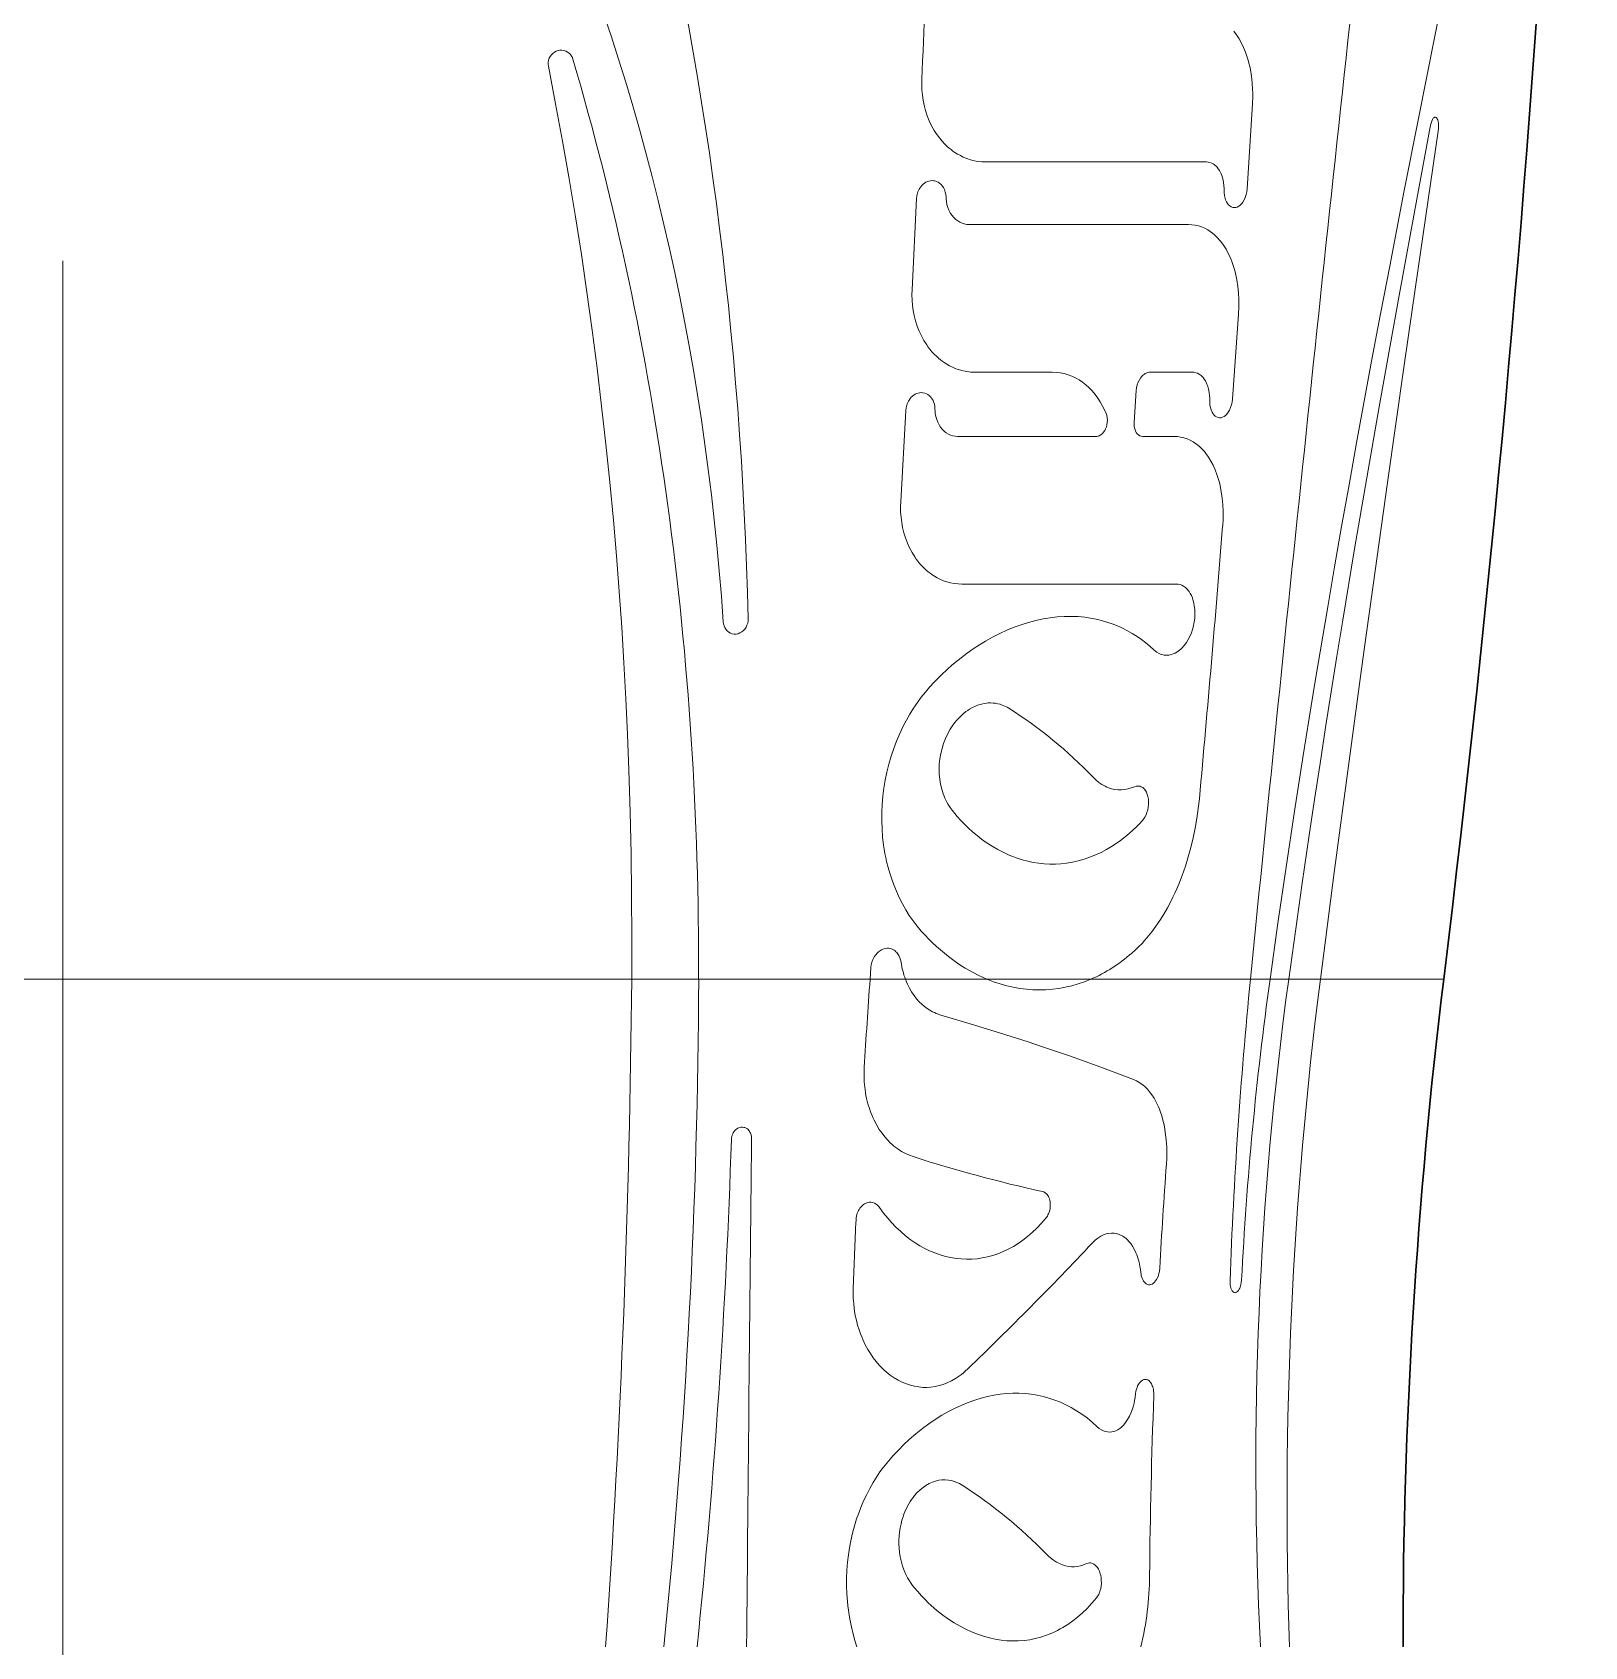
# Model space of a CAD drawing. Extents: x -234 to 800, y -95 to 506.
# Drawn here: x 764.99 to 799.17, y 76.43 to 111.96 of the extents above; entities that cross this region are included whole.
import ezdxf

# ---------------------------------------------------------------- set-up
doc = ezdxf.new("R2010")
doc.units = 0
doc.header["$LTSCALE"] = 7
doc.header["$MEASUREMENT"] = 0
doc.linetypes.add('DASHDOT', pattern=[18.5, 12, -3, 0.5, -3])
doc.layers.get('0').update_dxf_attribs({"linetype": 'CONTINUOUS', "lineweight": 15})

msp = doc.modelspace()

# ---------------------------------------------------------------- linework, layer by layer
at = {"color": 7, "linetype": 'DASHDOT', "lineweight": 13}
msp.add_line((765.6677, 236.431), (765.6677, -8.069), dxfattribs=at)
at = {"color": 7, "lineweight": 13, "ltscale": 0.046924}
msp.add_line((791.8529, 110.3895), (791.7345, 108.5163), dxfattribs=at)
at = {"color": 7, "lineweight": 13, "ltscale": 0.121439}
msp.add_line((790.8402, 109.1108), (785.9826, 109.1108), dxfattribs=at)
at = {"color": 7, "lineweight": 13, "ltscale": 0.050277}
msp.add_line((784.3595, 106.2978), (784.4572, 108.3065), dxfattribs=at)
at = {"color": 7, "lineweight": 13, "ltscale": 0.120695}
msp.add_line((785.6153, 107.7338), (790.4431, 107.7338), dxfattribs=at)
at = {"color": 7, "lineweight": 13, "ltscale": 0.046953}
msp.add_line((791.5479, 105.7623), (791.4126, 103.8891), dxfattribs=at)
at = {"color": 7, "lineweight": 13, "ltscale": 0.042661}
msp.add_line((787.4427, 104.4836), (785.7363, 104.4836), dxfattribs=at)
at = {"color": 7, "lineweight": 13, "ltscale": 0.023399}
msp.add_line((790.5349, 104.4836), (789.599, 104.4836), dxfattribs=at)
at = {"color": 7, "lineweight": 13, "ltscale": 0.017475}
msp.add_line((789.2969, 104.078), (789.2493, 103.3806), dxfattribs=at)
at = {"color": 7, "lineweight": 13, "ltscale": 0.050294}
msp.add_line((784.1108, 101.6328), (784.2216, 103.6415), dxfattribs=at)
at = {"color": 7, "lineweight": 13, "ltscale": 0.076218}
msp.add_line((785.3609, 103.0688), (788.4096, 103.0688), dxfattribs=at)
at = {"color": 7, "lineweight": 13, "ltscale": 0.017216}
msp.add_line((789.4384, 103.0688), (790.1271, 103.0688), dxfattribs=at)
at = {"color": 7, "lineweight": 13, "ltscale": 0.118176}
msp.add_line((790.1819, 99.8186), (785.4549, 99.8186), dxfattribs=at)
at = {"color": 7, "lineweight": 13, "ltscale": 0.00641}
msp.add_line((783.4372, 91.1227), (783.4555, 91.3785), dxfattribs=at)
at = {"color": 7, "lineweight": 13}
msp.add_line((796.0635, 91.1227), (751.0951, 91.1227), dxfattribs=at)
for points in [[(796.5447, 115.3223), (796.0284, 112.7044), (795.5066, 110.0637), (795.1894, 108.4441), (794.8747, 106.8174), (794.6752, 105.7715), (794.4777, 104.7229), (794.1462, 102.9273), (793.98, 102.0076), (793.8162, 101.0862), (793.6616, 100.2022), (793.5095, 99.3168), (793.2364, 97.6847), (793.1033, 96.8672), (792.9725, 96.0488), (792.781, 94.8196), (792.5951, 93.5887), (792.4149, 92.3563), (792.2407, 91.1227)], [(791.4409, 111.989), (791.5024, 111.9077), (791.5593, 111.82), (791.6115, 111.7265), (791.6587, 111.6276), (791.701, 111.524), (791.7383, 111.4162), (791.758, 111.3505), (791.776, 111.2836), (791.7926, 111.2139), (791.8073, 111.1431), (791.8309, 111.0007), (791.8473, 110.8555), (791.8566, 110.7082), (791.8587, 110.6289), (791.8587, 110.5492), (791.8529, 110.3895)], [(776.3545, 111.2199), (776.3493, 111.2634), (776.3509, 111.3079), (776.3592, 111.3519), (776.3737, 111.3942), (776.3944, 111.4334), (776.4206, 111.469), (776.452, 111.5001), (776.4877, 111.5263), (776.5269, 111.5468), (776.5683, 111.5609), (776.6104, 111.5682), (776.6529, 111.5688), (776.6951, 111.5626), (776.7363, 111.5498), (776.7748, 111.5309), (776.8095, 111.5062), (776.8399, 111.4762), (776.8654, 111.4416), (776.8832, 111.408), (776.8964, 111.3723)], [(778.1892, 91.1227), (778.1927, 92.0431), (778.1884, 92.9632), (778.1762, 93.8831), (778.1561, 94.8027), (778.143, 95.2623), (778.1279, 95.7218), (778.0973, 96.5093), (778.0607, 97.2965), (778.0181, 98.0832), (777.9693, 98.8694), (777.9144, 99.6551), (777.8534, 100.4403), (777.7861, 101.2249), (777.7072, 102.0632), (777.6211, 102.9008), (777.5277, 103.7374), (777.4271, 104.5732), (777.3191, 105.408), (777.2037, 106.2418), (777.0809, 107.0745), (776.9506, 107.9061), (776.8129, 108.7365), (776.6676, 109.5656), (776.5148, 110.3934), (776.3545, 111.2199)], [(785.9826, 109.1108), (785.8981, 109.1139), (785.814, 109.1231), (785.7306, 109.1383), (785.6482, 109.1596), (785.567, 109.1868), (785.4875, 109.2198), (785.4252, 109.2502), (785.3643, 109.2842), (785.3049, 109.3216), (785.2614, 109.3518), (785.2189, 109.3838), (785.1773, 109.4177), (785.1367, 109.4534), (785.0763, 109.5117), (785.0187, 109.5739), (784.9641, 109.6398), (784.9126, 109.709), (784.8801, 109.7569), (784.8491, 109.8062), (784.7916, 109.9086), (784.7405, 110.0156), (784.696, 110.1267), (784.6582, 110.2412), (784.6272, 110.3588), (784.6049, 110.4695), (784.5885, 110.5821), (784.5782, 110.6958), (784.574, 110.8103), (784.576, 110.925)], [(792.6526, 91.1227), (792.7993, 92.1794), (792.9498, 93.2352), (793.1041, 94.2902), (793.2222, 95.0807), (793.3424, 95.8706), (793.4645, 96.6598), (793.5886, 97.4483), (793.7147, 98.2359), (793.8425, 99.0227), (794.1034, 100.5935), (794.3708, 102.1603), (794.6439, 103.7226), (794.8696, 104.99), (795.0981, 106.254), (795.4724, 108.2939), (795.7741, 109.9183)], [(795.7741, 109.9183), (795.7849, 109.9659), (795.799, 110.0087), (795.8164, 110.0461), (795.8337, 110.0715), (795.8429, 110.0815), (795.8525, 110.0893), (795.862, 110.0946), (795.8715, 110.0974), (795.8859, 110.0965), (795.8997, 110.0893), (795.9122, 110.0763), (795.9231, 110.0584), (795.9324, 110.036), (795.9426, 109.9979), (795.949, 109.955), (795.9518, 109.9084), (795.9506, 109.8502), (795.9445, 109.792)], [(795.9445, 109.792), (795.4441, 106.3602), (795.1954, 104.6396), (794.8259, 102.0535), (794.5526, 100.1105), (794.2833, 98.1648), (793.965, 95.8197), (793.6537, 93.4721), (793.3498, 91.1227)], [(791.2293, 108.4854), (791.2289, 108.5373), (791.2259, 108.5888), (791.2162, 108.6672), (791.2002, 108.7429), (791.178, 108.8147), (791.1645, 108.8488), (791.1496, 108.8815), (791.1273, 108.9225), (791.1025, 108.9604), (791.0752, 108.9948), (791.0552, 109.016), (791.0342, 109.0354), (791.0124, 109.0526), (790.9897, 109.0678), (790.9541, 109.0864), (790.9171, 109.0999), (790.879, 109.1081), (790.8402, 109.1108)], [(784.4572, 108.3065), (784.464, 108.3668), (784.4785, 108.426), (784.4886, 108.4549), (784.5006, 108.483), (784.5142, 108.5097), (784.5294, 108.5351), (784.5521, 108.5669), (784.5775, 108.5961), (784.6051, 108.6222), (784.6343, 108.6446), (784.6652, 108.6634), (784.6975, 108.6784), (784.7304, 108.6894), (784.7641, 108.6963), (784.7979, 108.6991), (784.8311, 108.6976), (784.8639, 108.6921), (784.8959, 108.6824), (784.9329, 108.6655), (784.9674, 108.6432), (784.9989, 108.6159), (785.0269, 108.5842), (785.0512, 108.5486), (785.0752, 108.501), (785.0929, 108.4496), (785.104, 108.3955), (785.1086, 108.3398)], [(791.7345, 108.5163), (791.7274, 108.4533), (791.7145, 108.3914), (791.6961, 108.3322), (791.6722, 108.2771), (791.644, 108.2283), (791.6282, 108.2062), (791.6113, 108.1858), (791.5827, 108.1578), (791.552, 108.1352), (791.5197, 108.1189), (791.4865, 108.1093), (791.4522, 108.1068), (791.4185, 108.1119), (791.3859, 108.1245), (791.3566, 108.143), (791.3296, 108.1674), (791.3054, 108.1971), (791.2843, 108.2315), (791.2623, 108.2802), (791.2458, 108.3334), (791.2361, 108.3825), (791.2306, 108.4335), (791.2293, 108.4854)], [(785.1086, 108.3398), (785.1112, 108.2904), (785.1168, 108.2415), (785.1297, 108.175), (785.1484, 108.1107), (785.1728, 108.0492), (785.2026, 107.9913), (785.2376, 107.9378), (785.2775, 107.8892), (785.3218, 107.8463), (785.3654, 107.8128), (785.4117, 107.7848), (785.4604, 107.7627), (785.5109, 107.7467), (785.5628, 107.737), (785.6153, 107.7338)], [(790.4431, 107.7338), (790.5177, 107.7305), (790.5914, 107.7205), (790.6638, 107.7039), (790.7346, 107.6807), (790.8037, 107.651), (790.8706, 107.6151), (790.9225, 107.5819), (790.9728, 107.545), (791.0214, 107.5043), (791.0565, 107.4716), (791.0906, 107.437), (791.1239, 107.4002), (791.1561, 107.3616), (791.2162, 107.2802), (791.2717, 107.1925), (791.3223, 107.0989), (791.3681, 107), (791.4089, 106.8964), (791.4448, 106.7886), (791.4635, 106.7233), (791.4805, 106.6568), (791.4963, 106.5867), (791.5102, 106.5156), (791.5321, 106.3733), (791.5469, 106.2282), (791.5547, 106.0812), (791.556, 106.0018), (791.5553, 105.9221), (791.5479, 105.7623)], [(785.7363, 104.4836), (785.6528, 104.4867), (785.5698, 104.4959), (785.4875, 104.5111), (785.4062, 104.5324), (785.3262, 104.5596), (785.2479, 104.5926), (785.1866, 104.6231), (785.1266, 104.6571), (785.0682, 104.6945), (785.0255, 104.7246), (784.9838, 104.7566), (784.9429, 104.7906), (784.903, 104.8263), (784.8502, 104.878), (784.7995, 104.9328), (784.7512, 104.9905), (784.7166, 105.0355), (784.6834, 105.0821), (784.6213, 105.1793), (784.5653, 105.2817), (784.5156, 105.3886), (784.4725, 105.4996), (784.4359, 105.614), (784.4062, 105.7314), (784.3849, 105.8423), (784.3695, 105.9548), (784.3601, 106.0686), (784.3568, 106.1831), (784.3595, 106.2978)], [(788.6315, 103.5749), (788.5949, 103.658), (788.5549, 103.7384), (788.504, 103.8287), (788.4488, 103.9144), (788.3895, 103.9953), (788.3261, 104.0709), (788.2586, 104.1412), (788.189, 104.2043), (788.1159, 104.2616), (788.0398, 104.3128), (787.9607, 104.3576), (787.8791, 104.3958), (787.7951, 104.4273), (787.7092, 104.4519), (787.6215, 104.4695), (787.5326, 104.4801), (787.4427, 104.4836)], [(789.599, 104.4836), (789.5709, 104.4814), (789.5426, 104.475), (789.5147, 104.4644), (789.4943, 104.4539), (789.4746, 104.4414), (789.4544, 104.4259), (789.435, 104.4083), (789.4159, 104.388), (789.398, 104.3659), (789.3664, 104.3176), (789.3402, 104.264), (789.3193, 104.2044), (789.3047, 104.1417), (789.2969, 104.078)], [(790.9134, 103.8582), (790.9135, 103.9101), (790.911, 103.9616), (790.9022, 104.04), (790.8871, 104.1156), (790.8659, 104.1874), (790.8529, 104.2215), (790.8384, 104.2541), (790.8168, 104.2952), (790.7927, 104.3331), (790.766, 104.3675), (790.7465, 104.3888), (790.7259, 104.4082), (790.7046, 104.4254), (790.6823, 104.4406), (790.6473, 104.4592), (790.6109, 104.4727), (790.5733, 104.4809), (790.5349, 104.4836)], [(784.2216, 103.6415), (784.2288, 103.7018), (784.2435, 103.7609), (784.2538, 103.7901), (784.2659, 103.8183), (784.2794, 103.8448), (784.2945, 103.8701), (784.3172, 103.9018), (784.3424, 103.931), (784.37, 103.9572), (784.3989, 103.9795), (784.4295, 103.9984), (784.4616, 104.0134), (784.4943, 104.0244), (784.5276, 104.0313), (784.561, 104.0341), (784.6004, 104.0318), (784.639, 104.0236), (784.6762, 104.0096), (784.7113, 103.99), (784.7436, 103.9653), (784.7684, 103.9407), (784.7908, 103.9131), (784.8104, 103.8828), (784.8233, 103.8584), (784.8345, 103.833), (784.8518, 103.7791), (784.8614, 103.7276), (784.8651, 103.6748)], [(791.4126, 103.8891), (791.405, 103.8262), (791.3916, 103.7643), (791.3728, 103.7051), (791.3488, 103.65), (791.3204, 103.6012), (791.2877, 103.5587), (791.2592, 103.5306), (791.2287, 103.5081), (791.1966, 103.4917), (791.1636, 103.482), (791.1298, 103.4796), (791.0965, 103.4847), (791.0644, 103.4973), (791.0357, 103.5158), (791.0093, 103.5403), (790.9857, 103.57), (790.9651, 103.6043), (790.9439, 103.653), (790.9282, 103.7062), (790.919, 103.7553), (790.9141, 103.8063), (790.9134, 103.8582)], [(784.8651, 103.6748), (784.8673, 103.6254), (784.8725, 103.5764), (784.8847, 103.51), (784.9027, 103.4457), (784.9263, 103.3843), (784.9553, 103.3265), (784.9894, 103.2729), (785.0285, 103.2243), (785.0719, 103.1813), (785.1146, 103.1478), (785.1602, 103.1199), (785.2081, 103.0977), (785.2579, 103.0817), (785.309, 103.0721), (785.3609, 103.0688)], [(788.4096, 103.0688), (788.428, 103.0699), (788.4465, 103.073), (788.4648, 103.0783), (788.4829, 103.0855), (788.5176, 103.1055), (788.5495, 103.1322), (788.577, 103.1635), (788.6013, 103.1997), (788.6218, 103.2397), (788.6383, 103.2831), (788.6503, 103.3283), (788.6575, 103.3747), (788.6599, 103.4269), (788.6564, 103.4789), (788.6469, 103.5288), (788.6315, 103.5749)], [(789.2493, 103.3806), (789.2486, 103.3319), (789.2533, 103.2836), (789.2633, 103.2372), (789.2775, 103.1964), (789.2963, 103.1597), (789.3194, 103.128), (789.3456, 103.103), (789.3748, 103.0842), (789.4061, 103.0727), (789.4384, 103.0688)], [(790.1271, 103.0688), (790.2007, 103.0655), (790.2734, 103.0555), (790.3447, 103.0388), (790.4144, 103.0156), (790.4823, 102.986), (790.5481, 102.95), (790.599, 102.9168), (790.6483, 102.8799), (790.6959, 102.8392), (790.7302, 102.8066), (790.7635, 102.772), (790.796, 102.7351), (790.8274, 102.6964), (790.886, 102.615), (790.9399, 102.5272), (790.989, 102.4335), (791.0332, 102.3346), (791.0724, 102.231), (791.1067, 102.1231), (791.1248, 102.0566), (791.1412, 101.9889), (791.1685, 101.8503), (791.1887, 101.7081), (791.2018, 101.5632), (791.208, 101.4163), (791.2069, 101.2572), (791.1981, 101.0973)], [(785.4549, 99.8186), (785.3726, 99.8217), (785.2908, 99.8309), (785.2097, 99.8461), (785.1297, 99.8675), (785.0511, 99.8947), (784.9741, 99.9277), (784.9138, 99.9582), (784.855, 99.9922), (784.7976, 100.0296), (784.7559, 100.0597), (784.7151, 100.0916), (784.6749, 100.1256), (784.6358, 100.1614), (784.584, 100.2132), (784.5345, 100.268), (784.4873, 100.3257), (784.4535, 100.3708), (784.421, 100.4174), (784.3606, 100.5146), (784.3062, 100.617), (784.258, 100.7239), (784.2163, 100.8348), (784.1811, 100.9491), (784.1527, 101.0663), (784.1324, 101.1772), (784.1181, 101.2898), (784.1097, 101.4036), (784.1072, 101.5181), (784.1108, 101.6328)], [(790.4419, 98.5984), (790.4786, 98.6685), (790.5103, 98.7432), (790.5368, 98.8217), (790.5579, 98.903), (790.5734, 98.9862), (790.5833, 99.0703), (790.5874, 99.1635), (790.5844, 99.2558), (790.574, 99.3459), (790.5659, 99.39), (790.556, 99.433), (790.5443, 99.4742), (790.5308, 99.514), (790.5099, 99.5648), (790.4857, 99.6122), (790.4585, 99.6558), (790.4403, 99.6805), (790.4209, 99.7035), (790.4006, 99.7246), (790.3792, 99.7439), (790.3569, 99.761), (790.3338, 99.7761), (790.2977, 99.7945), (790.2601, 99.8079), (790.2214, 99.8159), (790.1819, 99.8186)], [(780.7534, 99.0552), (780.7512, 99.0069), (780.7422, 98.9587), (780.7267, 98.9119), (780.7054, 98.8684), (780.6786, 98.829), (780.6467, 98.7946), (780.6109, 98.7661), (780.5715, 98.7437), (780.5297, 98.7282), (780.4869, 98.7203), (780.4446, 98.7202), (780.4029, 98.7275), (780.3627, 98.7423), (780.3252, 98.7639), (780.2917, 98.7919), (780.263, 98.8253), (780.2405, 98.8619), (780.2231, 98.9022), (780.2112, 98.945), (780.2053, 98.989)], [(784.845, 97.6591), (784.9962, 97.8107), (785.1515, 97.9553), (785.2306, 98.025), (785.3107, 98.0928), (785.4406, 98.1973), (785.5726, 98.2969), (785.7066, 98.3914), (785.8424, 98.4806), (785.9799, 98.5645), (786.1343, 98.6512), (786.2903, 98.7309), (786.4476, 98.8034), (786.6059, 98.8686), (786.765, 98.9263), (786.9247, 98.9764), (787.0845, 99.0186), (787.2443, 99.0529), (787.4038, 99.0791), (787.5585, 99.0969), (787.7124, 99.1068), (787.8651, 99.1088), (787.9412, 99.1068), (788.0169, 99.1028), (788.0918, 99.0969), (788.1662, 99.0889), (788.2895, 99.0713), (788.4113, 99.048), (788.5315, 99.0192), (788.65, 98.9849), (788.7665, 98.9452), (788.881, 98.8999), (788.9925, 98.8496), (789.1018, 98.7941), (789.2088, 98.7334), (789.3132, 98.6675), (789.4099, 98.6003), (789.5042, 98.5287), (789.5961, 98.4527), (789.6853, 98.3725)], [(789.6853, 98.3725), (789.7178, 98.3445), (789.7518, 98.32), (789.8017, 98.2918), (789.8274, 98.2806), (789.8536, 98.2713), (789.8802, 98.264), (789.9071, 98.2588), (789.9343, 98.2555), (789.9616, 98.2543), (789.9891, 98.2551), (790.0165, 98.2579), (790.0713, 98.2696), (790.1118, 98.2834), (790.1516, 98.3015), (790.1907, 98.3236), (790.2193, 98.3428), (790.2473, 98.364), (790.2746, 98.3873), (790.3012, 98.4125), (790.3518, 98.4682), (790.3988, 98.5305), (790.4419, 98.5984)], [(784.5648, 92.1815), (784.472, 92.2911), (784.3837, 92.4064), (784.3, 92.5271), (784.2211, 92.653), (784.1473, 92.7836), (784.0786, 92.9187), (784.0152, 93.058), (783.9572, 93.201), (783.9119, 93.3263), (783.8707, 93.454), (783.8337, 93.5838), (783.8009, 93.7155), (783.7815, 93.804), (783.764, 93.8932), (783.7483, 93.9836), (783.7345, 94.0746), (783.7129, 94.2575), (783.6994, 94.4347), (783.6931, 94.6129), (783.694, 94.7919), (783.7021, 94.9711), (783.7173, 95.1501), (783.7397, 95.3286), (783.7691, 95.5062), (783.8055, 95.6824), (783.8489, 95.8569), (783.8991, 96.0292), (783.956, 96.199), (784.0194, 96.3659), (784.0894, 96.5295), (784.1656, 96.6893), (784.2368, 96.8251), (784.3126, 96.9575), (784.3927, 97.0864), (784.4771, 97.2114), (784.5636, 97.3297), (784.6539, 97.444), (784.7478, 97.5539), (784.845, 97.6591)], [(785.2434, 94.8419), (785.1984, 94.9023), (785.1569, 94.9665), (785.119, 95.0342), (785.0849, 95.105), (785.0644, 95.1536), (785.0457, 95.2032), (785.0285, 95.2546), (785.0131, 95.3069), (784.9879, 95.4135), (784.9701, 95.5228), (784.9597, 95.6341), (784.9567, 95.7465), (784.9611, 95.8594), (784.9732, 95.9752), (784.9929, 96.0901), (785.0201, 96.2033), (785.0547, 96.314), (785.0964, 96.4216), (785.12, 96.4744), (785.1453, 96.5261), (785.1719, 96.5758), (785.2, 96.6243), (785.2455, 96.695), (785.2943, 96.7623), (785.3464, 96.826), (785.4014, 96.8857), (785.4724, 96.9528), (785.5471, 97.0131), (785.5857, 97.0404), (785.6251, 97.0659), (785.6895, 97.1025), (785.7554, 97.1337), (785.8225, 97.1595), (785.8905, 97.1795), (785.959, 97.1937), (785.9986, 97.1992), (786.0381, 97.2027), (786.0908, 97.2041), (786.1431, 97.202), (786.195, 97.1962), (786.2462, 97.1868), (786.2967, 97.1738), (786.3462, 97.1573), (786.3826, 97.1426), (786.4183, 97.126), (786.4534, 97.1074), (786.4877, 97.087)], [(788.3448, 95.5686), (788.4069, 95.5085), (788.4724, 95.4549), (788.541, 95.4082), (788.6121, 95.369), (788.6483, 95.3524), (788.685, 95.3377), (788.7546, 95.3156), (788.8253, 95.3005), (788.8968, 95.2926), (788.9687, 95.2917), (789.0408, 95.298), (789.1127, 95.3113), (789.1841, 95.3316), (789.2546, 95.3588)], [(789.2546, 95.3588), (789.2924, 95.3711), (789.3114, 95.3744), (789.3305, 95.3755), (789.3556, 95.3739), (789.3801, 95.3686), (789.4038, 95.3597), (789.4211, 95.3506), (789.4377, 95.3395), (789.4687, 95.3118), (789.4958, 95.2775), (789.5188, 95.2378), (789.538, 95.1914), (789.5525, 95.1408), (789.5622, 95.0858), (789.5666, 95.0288), (789.5658, 94.9694), (789.5598, 94.9097), (789.5485, 94.8504), (789.5323, 94.793), (789.5119, 94.7399), (789.4874, 94.6908), (789.459, 94.6462), (789.4267, 94.6067)], [(790.6851, 95.095), (790.6617, 94.8781), (790.6314, 94.6619), (790.5943, 94.4469), (790.5503, 94.2336), (790.4996, 94.0225), (790.4422, 93.8143), (790.3782, 93.6094), (790.3076, 93.4085), (790.2305, 93.2121), (790.1893, 93.1152), (790.1464, 93.0197), (790.1026, 92.9269), (790.0572, 92.8355), (789.9809, 92.6918), (789.9006, 92.5525), (789.8165, 92.4179), (789.7286, 92.2884), (789.637, 92.1642), (789.5324, 92.0347), (789.4785, 91.9727), (789.4236, 91.9125), (789.3487, 91.8352), (789.2722, 91.7616), (789.194, 91.6917)], [(789.4267, 94.6067), (789.3666, 94.5434), (789.3054, 94.4821), (789.2223, 94.4032), (789.1375, 94.3277), (789.0511, 94.2558), (788.952, 94.1794), (788.851, 94.1076), (788.7482, 94.0408), (788.6437, 93.979), (788.5222, 93.9146), (788.3988, 93.8572), (788.2737, 93.8067), (788.147, 93.7633), (788.019, 93.7272), (787.8898, 93.6984), (787.7597, 93.6771), (787.6381, 93.6639), (787.5162, 93.6573), (787.394, 93.6571), (787.2718, 93.6634), (787.1497, 93.6761), (787.028, 93.6953), (786.9068, 93.7209), (786.7864, 93.7527), (786.7182, 93.7736), (786.6504, 93.7966), (786.5824, 93.8217), (786.5148, 93.8488), (786.3815, 93.9088), (786.2503, 93.9764), (786.1213, 94.0516), (785.9948, 94.1341), (785.8924, 94.2076), (785.7921, 94.2858), (785.6938, 94.3687), (785.5979, 94.456), (785.5157, 94.5362), (785.4353, 94.6197), (785.357, 94.7064), (785.2996, 94.7733), (785.2434, 94.8419)], [(783.4555, 91.3785), (783.4633, 91.4396), (783.4781, 91.4997), (783.4996, 91.5577), (783.5272, 91.6119), (783.5605, 91.6609), (783.5989, 91.7044), (783.6199, 91.7238), (783.6419, 91.7413), (783.6638, 91.7562), (783.6864, 91.7693), (783.7177, 91.7837), (783.7499, 91.7944), (783.7826, 91.8012), (783.8147, 91.8041), (783.8467, 91.8029), (783.8783, 91.7978), (783.909, 91.7889), (783.9386, 91.7761), (783.9666, 91.7598), (783.9868, 91.7451), (784.0058, 91.7285), (784.0237, 91.7101), (784.0403, 91.69), (784.0694, 91.6455), (784.0925, 91.596), (784.1083, 91.5471), (784.1188, 91.4958)], [(784.2143, 91.1227), (784.2359, 91.0681), (784.2581, 91.017), (784.3041, 90.9244), (784.3515, 90.8427), (784.4049, 90.7633), (784.4604, 90.6921), (784.5174, 90.6282), (784.5753, 90.5716), (784.6338, 90.5217), (784.6929, 90.4778), (784.7526, 90.4395), (784.8127, 90.4065), (784.8525, 90.3874), (784.8924, 90.3705), (784.9334, 90.3553), (784.9746, 90.3422)], [(788.297, 91.1227), (788.1565, 91.0665), (788.0156, 91.0181), (787.8743, 90.9774), (787.7328, 90.9443), (787.5909, 90.9187), (787.4486, 90.9005), (787.3061, 90.8895), (787.1632, 90.8859), (787.0199, 90.8896), (786.8764, 90.9005), (786.7325, 90.9187), (786.5883, 90.9444), (786.4439, 90.9774), (786.2992, 91.0181), (786.1543, 91.0665), (786.0092, 91.1227)], [(784.9746, 90.3422), (785.6397, 90.1439), (786.287, 89.9438), (786.9157, 89.7419), (787.2296, 89.638), (787.5384, 89.5337), (787.8293, 89.4333), (788.1155, 89.3325), (788.4978, 89.1945), (788.871, 89.0556), (789.235, 88.9159)], [(784.3866, 87.2171), (784.301, 87.2482), (784.216, 87.2866), (784.1316, 87.3327), (784.0479, 87.387), (784.0054, 87.4182), (783.963, 87.4518), (783.9226, 87.4865), (783.8823, 87.5236), (783.8202, 87.5865), (783.7591, 87.6558), (783.6992, 87.7324), (783.6403, 87.8172), (783.5823, 87.9124), (783.5261, 88.0187), (783.4987, 88.077), (783.472, 88.1391), (783.446, 88.2055), (783.421, 88.2765), (783.3887, 88.3824), (783.3595, 88.4995), (783.3464, 88.5628), (783.3345, 88.6296), (783.3187, 88.7434), (783.3077, 88.867), (783.3029, 88.9995), (783.3053, 89.1381), (783.3076, 89.182)], [(789.235, 88.9159), (789.3041, 88.8847), (789.3717, 88.8454), (789.4049, 88.8226), (789.4378, 88.7976), (789.4896, 88.7527), (789.5405, 88.7015), (789.5905, 88.6434), (789.6394, 88.5776), (789.6872, 88.5035), (789.7364, 88.4144), (789.7833, 88.314), (789.8058, 88.259), (789.8277, 88.2001), (789.8557, 88.1147), (789.8821, 88.0203), (789.9067, 87.9154), (789.9259, 87.8148), (789.9426, 87.7034), (789.956, 87.5798), (789.9654, 87.4327), (789.9677, 87.3508), (789.9679, 87.2648), (789.9661, 87.1818), (789.9592, 87.0528)], [(780.3839, 87.5961), (780.3868, 87.63), (780.3926, 87.6607), (780.4021, 87.6926), (780.4129, 87.7191), (780.4244, 87.7413), (780.4361, 87.7602), (780.4599, 87.7907), (780.4764, 87.8074), (780.4932, 87.8215), (780.527, 87.8433), (780.5604, 87.8573), (780.5933, 87.8649), (780.6261, 87.8666), (780.6585, 87.8625), (780.6825, 87.8556), (780.7058, 87.8453), (780.7354, 87.8263), (780.7512, 87.8127), (780.7669, 87.7961), (780.78, 87.7792), (780.7927, 87.7592), (780.806, 87.7323), (780.8178, 87.6989), (780.826, 87.6603), (780.8285, 87.6372), (780.8292, 87.612)], [(787.3125, 85.8712), (787.3397, 85.9096), (787.353, 85.9334), (787.3662, 85.9618), (787.3791, 85.9961), (787.3908, 86.0381), (787.3976, 86.0737), (787.4022, 86.1139), (787.4036, 86.15), (787.4025, 86.1839), (787.3979, 86.2255), (787.3913, 86.2593), (787.3829, 86.2889), (787.3733, 86.3147), (787.3607, 86.3417), (787.3475, 86.3643), (787.334, 86.3831), (787.3203, 86.399), (787.2924, 86.4234), (787.2636, 86.4399), (787.2338, 86.4497)], [(783.1275, 85.8325), (783.131, 85.8728), (783.1372, 85.9099), (783.1452, 85.9428), (783.1543, 85.9717), (783.1663, 86.0023), (783.1788, 86.0288), (783.1946, 86.0571), (783.2109, 86.0817), (783.2385, 86.1159), (783.2662, 86.1432), (783.2939, 86.1651), (783.3147, 86.1785), (783.3354, 86.1895), (783.377, 86.2053), (783.4177, 86.2131), (783.458, 86.2136), (783.4978, 86.207), (783.5369, 86.193), (783.574, 86.1716), (783.5924, 86.1576), (783.6106, 86.1408), (783.6283, 86.1214), (783.6457, 86.0986)], [(783.6457, 86.0986), (783.7346, 85.977), (783.8245, 85.865), (783.9152, 85.7617), (784.0065, 85.6666), (784.1113, 85.5674), (784.2165, 85.4774), (784.3221, 85.3959), (784.428, 85.3224), (784.5342, 85.2565), (784.6407, 85.1977), (784.7474, 85.1459), (784.8637, 85.0971), (784.98, 85.0561), (785.0962, 85.0225), (785.2124, 84.9963), (785.3285, 84.9772), (785.4443, 84.9653), (785.5601, 84.9604), (785.6756, 84.9626), (785.7909, 84.9718), (785.9061, 84.9881), (786.021, 85.0116), (786.1356, 85.0424), (786.2499, 85.0807), (786.364, 85.1266), (786.4776, 85.1803), (786.5908, 85.2422), (786.6949, 85.3068), (786.7986, 85.3789), (786.902, 85.459), (787.005, 85.5476), (787.1078, 85.6453), (787.2103, 85.7529), (787.3125, 85.8712)], [(789.3963, 84.6661), (789.3875, 84.735), (789.3772, 84.7976), (789.3648, 84.8588), (789.3512, 84.9145), (789.3227, 85.01), (789.3055, 85.0581), (789.2876, 85.1025), (789.2506, 85.1809), (789.2126, 85.2475), (789.1737, 85.3044), (789.1339, 85.3533), (789.0998, 85.3891), (789.0647, 85.4207), (789.029, 85.4482), (789.002, 85.466), (788.9747, 85.4817), (788.9197, 85.5067), (788.8639, 85.5237), (788.8075, 85.533), (788.7499, 85.5348), (788.6917, 85.5289), (788.633, 85.5154), (788.5738, 85.4939), (788.514, 85.4642), (788.4536, 85.4256), (788.4224, 85.4021), (788.3912, 85.3759), (788.3613, 85.3482), (788.3313, 85.3178)], [(789.8135, 84.7665), (789.8064, 84.7), (789.7952, 84.6448), (789.7823, 84.6007), (789.7687, 84.5647), (789.745, 84.5165), (789.7217, 84.4807), (789.6984, 84.453), (789.6744, 84.4312), (789.6473, 84.4136), (789.6203, 84.4026), (789.5935, 84.3978), (789.567, 84.3989), (789.5408, 84.4061), (789.5123, 84.4213), (789.4847, 84.4447), (789.4713, 84.46), (789.458, 84.4782), (789.4383, 84.5126), (789.4205, 84.5556), (789.4071, 84.6022), (789.4012, 84.6315), (789.3963, 84.6661)], [(785.5799, 82.5402), (785.5364, 82.4998), (785.4929, 82.4621), (785.4481, 82.4258), (785.4032, 82.3921), (785.3146, 82.3328), (785.2259, 82.2822), (785.1369, 82.2399), (785.0476, 82.2053), (784.9579, 82.1781), (784.8678, 82.158), (784.7774, 82.145), (784.6871, 82.1391), (784.5969, 82.14), (784.5067, 82.1478), (784.4166, 82.1626), (784.3265, 82.1845), (784.2366, 82.2136), (784.1466, 82.2502), (784.0567, 82.2948), (783.9669, 82.3476), (783.8772, 82.4096), (783.8323, 82.4443), (783.7877, 82.4813), (783.7438, 82.5205), (783.7004, 82.562), (783.6351, 82.6304), (783.5704, 82.7059), (783.5062, 82.7894), (783.4427, 82.8823), (783.3862, 82.9752), (783.3313, 83.0768), (783.2781, 83.1894), (783.252, 83.251), (783.2266, 83.316), (783.194, 83.409), (783.1631, 83.5103), (783.1345, 83.6212), (783.119, 83.6917), (783.1047, 83.7661), (783.0883, 83.8716), (783.0754, 83.9847), (783.0667, 84.1051), (783.0633, 84.2272), (783.0654, 84.3523)], [(791.6137, 84.4959), (791.6089, 84.4456), (791.6014, 84.404), (791.5929, 84.3709), (791.5841, 84.3443), (791.574, 84.3197), (791.564, 84.2996), (791.5442, 84.269), (791.524, 84.2473), (791.5026, 84.2328), (791.4814, 84.226), (791.4605, 84.2266), (791.4401, 84.2346), (791.4226, 84.2481), (791.4063, 84.2676), (791.3906, 84.2955), (791.379, 84.325), (791.3687, 84.3641), (791.3636, 84.3942), (791.3601, 84.4326), (791.3598, 84.48)], [(789.2801, 81.9939), (789.2888, 82.0538), (789.3005, 82.1018), (789.3132, 82.1398), (789.3263, 82.171), (789.3496, 82.2142), (789.3735, 82.2473), (789.3886, 82.2641), (789.4038, 82.2781), (789.4337, 82.2987), (789.4631, 82.3107), (789.4921, 82.3152), (789.5208, 82.3124), (789.5494, 82.3019), (789.5776, 82.2832), (789.5917, 82.2701), (789.6054, 82.2544), (789.6183, 82.2367), (789.631, 82.2156), (789.6498, 82.1747), (789.6586, 82.1499), (789.6669, 82.1205), (789.6736, 82.0893), (789.6791, 82.0521), (789.6826, 82.0078), (789.6827, 81.9569)], [(783.8762, 80.5594), (783.9466, 80.6386), (784.017, 80.7147), (784.0892, 80.7897), (784.1613, 80.8617), (784.3038, 80.9959), (784.446, 81.1197), (784.588, 81.2339), (784.7297, 81.3389), (784.871, 81.4352), (785.0174, 81.5264), (785.1634, 81.6091), (785.3088, 81.6834), (785.4535, 81.7496), (785.5975, 81.8079), (785.7406, 81.8586), (785.8828, 81.9017), (786.024, 81.9375), (786.1642, 81.9659), (786.3034, 81.9872), (786.4411, 82.0013), (786.5777, 82.0084), (786.7132, 82.0085), (786.8475, 82.0016), (786.9807, 81.9878), (787.1126, 81.9668), (787.2433, 81.9388), (787.3727, 81.9036), (787.5009, 81.861), (787.6279, 81.811), (787.7471, 81.7565), (787.8652, 81.6949), (787.9822, 81.626), (788.0979, 81.5497), (788.2124, 81.4655), (788.3255, 81.3734), (788.4372, 81.2728)], [(788.4372, 81.2728), (788.4825, 81.2346), (788.528, 81.2046), (788.5737, 81.1819), (788.6196, 81.1662), (788.6656, 81.1572), (788.7118, 81.1546), (788.758, 81.1584), (788.8044, 81.1688), (788.8483, 81.1848), (788.8918, 81.207), (788.9349, 81.2354), (788.9775, 81.2704), (789.0198, 81.3132), (789.0627, 81.3657), (789.1058, 81.4297), (789.1271, 81.4666), (789.1483, 81.5071), (789.1779, 81.5721), (789.2063, 81.6466), (789.2334, 81.7351), (789.2471, 81.7899), (789.2599, 81.8509), (789.2711, 81.9191), (789.2801, 81.9939)], [(783.147, 76.431), (783.1041, 76.5656), (783.0635, 76.7101), (783.0258, 76.8655), (782.9905, 77.0396), (782.9744, 77.1342), (782.9599, 77.2321), (782.9478, 77.3285), (782.9376, 77.4275), (782.9253, 77.5954), (782.9191, 77.7683), (782.9195, 77.9431), (782.9266, 78.1165), (782.9402, 78.2886), (782.9595, 78.4533), (782.9835, 78.6099), (783.0117, 78.7587), (783.0513, 78.9326), (783.0947, 79.0936), (783.1408, 79.2423), (783.1863, 79.3729), (783.233, 79.4946), (783.2808, 79.6085), (783.3173, 79.6893), (783.3542, 79.7667), (783.4295, 79.9125), (783.5038, 80.0432), (783.5789, 80.164), (783.6548, 80.2765), (783.7317, 80.3817), (783.8038, 80.4735), (783.8762, 80.5594)], [(784.4009, 77.7422), (784.3704, 77.7806), (784.3405, 77.8216), (784.3015, 77.8808), (784.2635, 77.9462), (784.2264, 78.0196), (784.1893, 78.105), (784.1537, 78.2044), (784.1369, 78.2597), (784.1213, 78.3191), (784.1024, 78.4066), (784.0872, 78.5019), (784.0765, 78.6076), (784.0725, 78.6917), (784.0725, 78.7776), (784.0766, 78.8629), (784.0843, 78.945), (784.0991, 79.0453), (784.1175, 79.1361), (784.1386, 79.218), (784.1614, 79.292), (784.1813, 79.3479), (784.2019, 79.4), (784.2449, 79.4942), (784.289, 79.5762), (784.3198, 79.6269), (784.3508, 79.6733), (784.3819, 79.7161), (784.4132, 79.7556), (784.4764, 79.8261), (784.5397, 79.8863), (784.603, 79.9376), (784.6671, 79.9814), (784.7384, 80.0215), (784.8095, 80.0532), (784.8803, 80.0771), (784.9509, 80.0933), (785.0211, 80.1024), (785.091, 80.1043), (785.1606, 80.0991), (785.2298, 80.0868), (785.2885, 80.0705), (785.3469, 80.0486), (785.405, 80.021), (785.4627, 79.9873)], [(787.3188, 78.4688), (787.3631, 78.4258), (787.4076, 78.387), (787.4743, 78.3364), (787.541, 78.2941), (787.6077, 78.2596), (787.6743, 78.2325), (787.7407, 78.2123), (787.807, 78.199), (787.8732, 78.1923), (787.9393, 78.1922), (788.0052, 78.1987), (788.0709, 78.2119), (788.1366, 78.232), (788.202, 78.2591)], [(788.202, 78.2591), (788.2344, 78.2708), (788.2667, 78.2757), (788.2987, 78.2741), (788.3305, 78.2658), (788.3621, 78.2506), (788.3936, 78.2276), (788.417, 78.2044), (788.44, 78.1754), (788.4627, 78.1388), (788.4841, 78.0934), (788.4944, 78.066), (788.5043, 78.0342), (788.5134, 77.9967), (788.5212, 77.952), (788.5268, 77.8926), (788.5272, 77.8264), (788.522, 77.7644), (788.5131, 77.7121), (788.5049, 77.678), (788.496, 77.6483), (788.4831, 77.6131), (788.4699, 77.5832), (788.4464, 77.5409), (788.4221, 77.507)], [(788.4221, 77.507), (788.3188, 77.386), (788.2145, 77.2752), (788.1093, 77.174), (788.0032, 77.0818), (787.8963, 76.9981), (787.7885, 76.9225), (787.6797, 76.8546), (787.6204, 76.821), (787.5608, 76.7894), (787.5006, 76.7599), (787.4402, 76.7324), (787.319, 76.6838), (787.1968, 76.6433), (787.0738, 76.6107), (786.95, 76.5858), (786.8254, 76.5686), (786.7, 76.5589), (786.5738, 76.5568), (786.4469, 76.5622), (786.3193, 76.5752), (786.1909, 76.5957), (786.0619, 76.6239), (785.9322, 76.6598), (785.8019, 76.7038), (785.6711, 76.7558), (785.5446, 76.8139), (785.4178, 76.8799), (785.2909, 76.954), (785.164, 77.0366), (785.0369, 77.1281), (784.9097, 77.2291), (784.7824, 77.3402), (784.7188, 77.3997), (784.6551, 77.4621), (784.5702, 77.5499), (784.4855, 77.6432), (784.4009, 77.7422)]]:
    msp.add_lwpolyline(points, dxfattribs=at)
at = {"color": 7, "lineweight": 30}
for centre, radius, start, end in [((380.1677, 142.031), 419, 353.02135, 360), ((916.0877, 76.431), 120.92, 173.021355, 180.000005)]:
    msp.add_arc(centre, radius, start, end, dxfattribs=at)
at = {"color": 7, "lineweight": 13}
for centre, radius, start, end in [((3000.0959, -127.6946), 2219.0999, 173.7170506, 174.341084), ((72.0208, 141.9353), 713.2297, 357.508065, 357.7748795), ((278.8384, 141.8654), 513.979, 354.77905, 355.4506), ((781.3012, 88.8479), 9.7355, 43.65611, 57.80996), ((786.8942, 94.3203), 3.4922, 293.68836, 311.1826), ((785.9378, 91.7622), 1.8384, 188.33324, 200.35722), ((533.3238, 93.3336), 244.8761, 356.042015, 359.482699), ((626.8963, 91.735), 152.7684, 354.250601, 359.770375), ((897.297, 80.6317), 106.007, 174.320402, 177.919557), ((867.8731, 80.6248), 76.3576, 172.097736, 177.094005), ((870.7491, 80.4676), 78.8207, 172.230788, 182.935487), ((884.3274, 79.5355), 91.713, 172.741672, 181.93981), ((622.2918, 92.673), 158.1734, 354.106199, 358.160674), ((6121.5407, 29.358), 5341.0291, 179.37507, 179.4950218), ((793.7326, 116.1882), 30.4408, 252.12053, 257.67294), ((730.6638, 139.7062), 79.2697, 313.850037, 316.676189), ((779.7274, 71.0858), 10.5894, 44.20274, 57.20597), ((782.605, 78.0424), 6.9833, 346.65826, 359.61413)]:
    msp.add_arc(centre, radius, start, end, dxfattribs=at)
for centre, major_axis, ratio, start_param, end_param in [((-1418.4906, -788.3301), (2193.3606, 915.9354), 0.1758935, 6.214695, 6.2564108), ((554.6709, 8.0023), (220.3211, 110.545), 0.4420589, 6.1002852, 6.2562013), ((102.4269, -185.1061), (671.361, 304.8518), 0.2919822, 6.1504576, 6.2417897), ((786.773, 95.7188), (0.8661, -4.7886), 0.7450941, 5.3997845, 5.8355066), ((853.6039, 76.431), (0, -120.92), 0.5846044, 4.5905886, 4.606743), ((887.5978, 76.431), (0, -120.92), 0.8105981, 4.6244345, 4.6434004), ((853.6039, 76.431), (0, -120.92), 0.5846044, 4.6345607, 4.6468335), ((887.5978, 76.431), (0, -120.92), 0.8105981, 4.6666742, 4.6994518)]:
    msp.add_ellipse(centre, major_axis=major_axis, ratio=ratio, start_param=start_param, end_param=end_param, dxfattribs=at)

doc.saveas('drawing.dxf')
